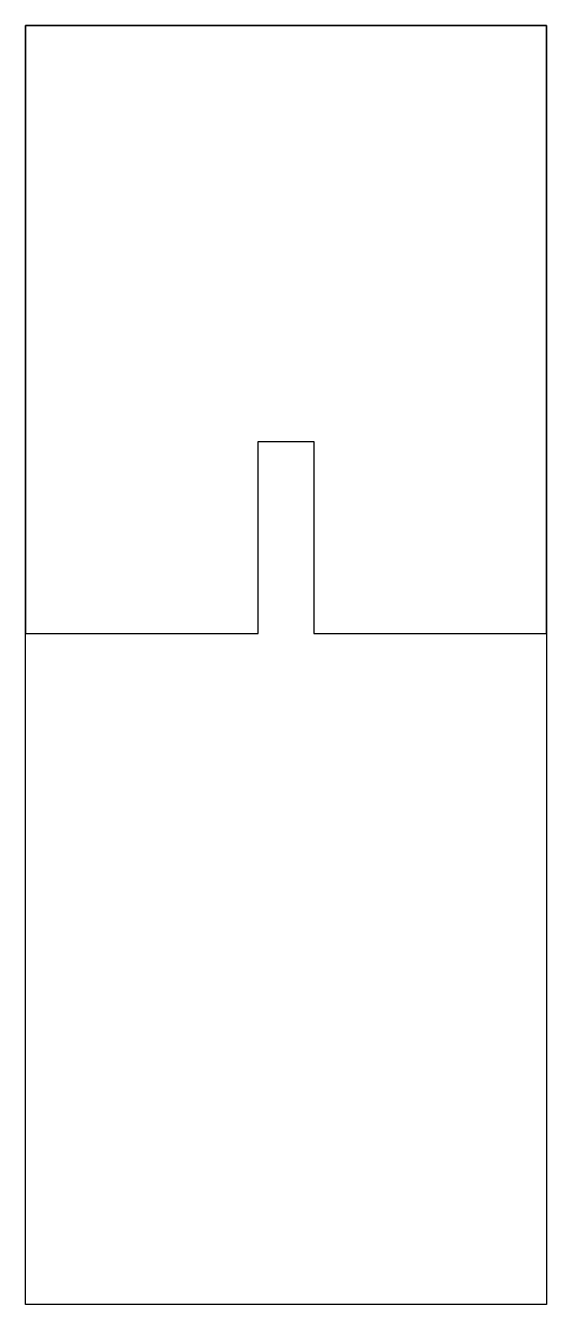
# Model space of a CAD drawing. Header units: millimetres. Extents: x 3.8 to 18.1, y 1.7 to 36.7.
import ezdxf

# ---------------------------------------------------------------- set-up
doc = ezdxf.new("R2010")
doc.units = ezdxf.units.MM
doc.header["$MEASUREMENT"] = 0
doc.layers.add('cond', color=3, linetype='Continuous', true_color=0x00ff00)
doc.layers.add('default', color=1, linetype='Continuous', true_color=0xff0000)

msp = doc.modelspace()

# ---------------------------------------------------------------- linework, layer by layer
at = {"layer": 'cond'}
msp.add_lwpolyline([(18.0599, 36.6549), (3.8419, 36.6549), (3.8419, 20.0479), (10.1909, 20.0479), (10.1909, 25.2979), (11.7119, 25.2979), (11.7119, 20.0479), (18.0599, 20.0479)], close=True, dxfattribs=at)
at = {"layer": 'default'}
msp.add_lwpolyline([(3.8419, 1.7279), (3.8419, 36.6549), (18.0599, 36.6549), (18.0599, 1.7279)], close=True, dxfattribs=at)

doc.saveas('drawing.dxf')
